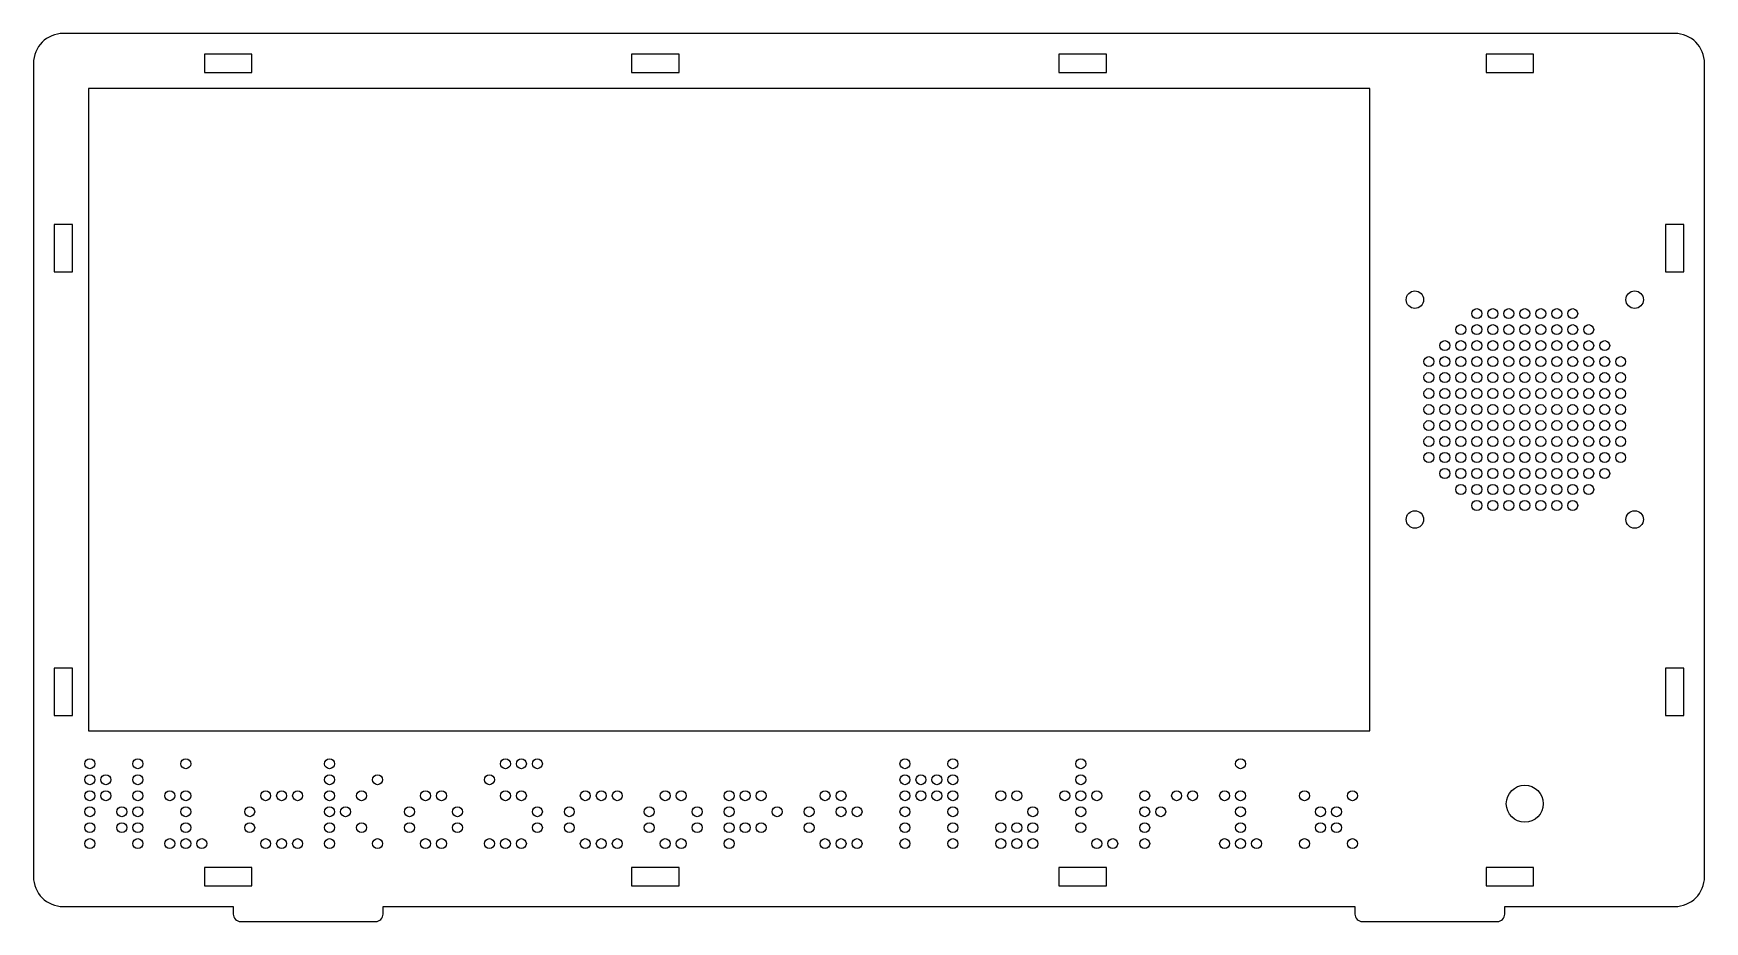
# Model space of a CAD drawing. Header units: millimetres. Extents: x 0 to 335, y -3 to 529.
# Drawn here: x 0 to 334.6, y -3 to 174.8 of the extents above; entities that cross this region are included whole.
import ezdxf

# ---------------------------------------------------------------- set-up
doc = ezdxf.new("R2010")
doc.units = ezdxf.units.MM
doc.layers.add('CUT', color=7, linetype='Continuous')

msp = doc.modelspace()

# ---------------------------------------------------------------- linework, layer by layer
at = {"layer": 'CUT'}
for p, q in [((328.6, 174.8), (6, 174.8)), ((43.75, 170.65), (34.25, 170.65)), ((34.25, 170.65), (34.25, 166.95)), ((43.75, 166.95), (43.75, 170.65)), ((129.28, 170.65), (119.78, 170.65)), ((119.78, 170.65), (119.78, 166.95)), ((129.28, 166.95), (129.28, 170.65)), ((214.82, 170.65), (205.32, 170.65)), ((205.32, 170.65), (205.32, 166.95)), ((214.82, 166.95), (214.82, 170.65)), ((300.35, 170.65), (290.85, 170.65)), ((290.85, 170.65), (290.85, 166.95)), ((300.35, 166.95), (300.35, 170.65)), ((0, 168.8), (0, 6)), ((334.6, 6), (334.6, 168.8)), ((34.25, 166.95), (43.75, 166.95)), ((119.78, 166.95), (129.28, 166.95)), ((205.32, 166.95), (214.82, 166.95)), ((290.85, 166.95), (300.35, 166.95)), ((267.6, 163.8), (11, 163.8)), ((11, 163.8), (11, 35.2)), ((267.6, 35.2), (267.6, 163.8)), ((7.85, 136.55), (4.15, 136.55)), ((4.15, 136.55), (4.15, 127.05)), ((7.85, 127.05), (7.85, 136.55)), ((330.45, 136.55), (326.75, 136.55)), ((326.75, 136.55), (326.75, 127.05)), ((330.45, 127.05), (330.45, 136.55)), ((4.15, 127.05), (7.85, 127.05)), ((326.75, 127.05), (330.45, 127.05)), ((7.85, 47.75), (4.15, 47.75)), ((4.15, 47.75), (4.15, 38.25)), ((7.85, 38.25), (7.85, 47.75)), ((330.45, 47.75), (326.75, 47.75)), ((326.75, 47.75), (326.75, 38.25)), ((330.45, 38.25), (330.45, 47.75)), ((4.15, 38.25), (7.85, 38.25)), ((326.75, 38.25), (330.45, 38.25)), ((11, 35.2), (267.6, 35.2)), ((43.75, 7.85), (34.25, 7.85)), ((34.25, 7.85), (34.25, 4.15)), ((43.75, 4.15), (43.75, 7.85)), ((129.28, 7.85), (119.78, 7.85)), ((119.78, 7.85), (119.78, 4.15)), ((129.28, 4.15), (129.28, 7.85)), ((214.82, 7.85), (205.32, 7.85)), ((205.32, 7.85), (205.32, 4.15)), ((214.82, 4.15), (214.82, 7.85)), ((300.35, 7.85), (290.85, 7.85)), ((290.85, 7.85), (290.85, 4.15)), ((300.35, 4.15), (300.35, 7.85)), ((34.25, 4.15), (43.75, 4.15)), ((119.78, 4.15), (129.28, 4.15)), ((205.32, 4.15), (214.82, 4.15)), ((290.85, 4.15), (300.35, 4.15)), ((6, 0), (40, 0)), ((40, 0), (40, -1.5)), ((70, -1.5), (70, 0)), ((70, 0), (264.6, 0)), ((264.6, 0), (264.6, -1.5)), ((294.6, -1.5), (294.6, 0)), ((294.6, 0), (328.6, 0)), ((41.5, -3), (68.5, -3)), ((266.1, -3), (293.1, -3))]:
    msp.add_line(p, q, dxfattribs=at)
for centre, radius in [((276.6, 121.5), 1.75), ((320.6, 121.5), 1.75), ((289, 118.7), 1), ((292.2, 118.7), 1), ((295.4, 118.7), 1), ((298.6, 118.7), 1), ((301.8, 118.7), 1), ((305, 118.7), 1), ((308.2, 118.7), 1), ((285.8, 115.5), 1), ((289, 115.5), 1), ((292.2, 115.5), 1), ((295.4, 115.5), 1), ((298.6, 115.5), 1), ((301.8, 115.5), 1), ((305, 115.5), 1), ((308.2, 115.5), 1), ((311.4, 115.5), 1), ((282.6, 112.3), 1), ((285.8, 112.3), 1), ((289, 112.3), 1), ((292.2, 112.3), 1), ((295.4, 112.3), 1), ((298.6, 112.3), 1), ((301.8, 112.3), 1), ((305, 112.3), 1), ((308.2, 112.3), 1), ((311.4, 112.3), 1), ((314.6, 112.3), 1), ((279.4, 109.1), 1), ((282.6, 109.1), 1), ((285.8, 109.1), 1), ((289, 109.1), 1), ((292.2, 109.1), 1), ((295.4, 109.1), 1), ((298.6, 109.1), 1), ((301.8, 109.1), 1), ((305, 109.1), 1), ((308.2, 109.1), 1), ((311.4, 109.1), 1), ((314.6, 109.1), 1), ((317.8, 109.1), 1), ((279.4, 105.9), 1), ((282.6, 105.9), 1), ((285.8, 105.9), 1), ((289, 105.9), 1), ((292.2, 105.9), 1), ((295.4, 105.9), 1), ((298.6, 105.9), 1), ((301.8, 105.9), 1), ((305, 105.9), 1), ((308.2, 105.9), 1), ((311.4, 105.9), 1), ((314.6, 105.9), 1), ((317.8, 105.9), 1), ((279.4, 102.7), 1), ((279.4, 99.5), 1), ((282.6, 102.7), 1), ((282.6, 99.5), 1), ((285.8, 102.7), 1), ((285.8, 99.5), 1), ((289, 102.7), 1), ((289, 99.5), 1), ((292.2, 102.7), 1), ((292.2, 99.5), 1), ((295.4, 102.7), 1), ((295.4, 99.5), 1), ((298.6, 102.7), 1), ((298.6, 99.5), 1), ((301.8, 102.7), 1), ((301.8, 99.5), 1), ((305, 102.7), 1), ((305, 99.5), 1), ((308.2, 102.7), 1), ((308.2, 99.5), 1), ((311.4, 102.7), 1), ((311.4, 99.5), 1), ((314.6, 102.7), 1), ((314.6, 99.5), 1), ((317.8, 102.7), 1), ((317.8, 99.5), 1), ((279.4, 96.3), 1), ((282.6, 96.3), 1), ((285.8, 96.3), 1), ((289, 96.3), 1), ((292.2, 96.3), 1), ((295.4, 96.3), 1), ((298.6, 96.3), 1), ((301.8, 96.3), 1), ((305, 96.3), 1), ((308.2, 96.3), 1), ((311.4, 96.3), 1), ((314.6, 96.3), 1), ((317.8, 96.3), 1), ((279.4, 93.1), 1), ((282.6, 93.1), 1), ((285.8, 93.1), 1), ((289, 93.1), 1), ((292.2, 93.1), 1), ((295.4, 93.1), 1), ((298.6, 93.1), 1), ((301.8, 93.1), 1), ((305, 93.1), 1), ((308.2, 93.1), 1), ((311.4, 93.1), 1), ((314.6, 93.1), 1), ((317.8, 93.1), 1), ((279.4, 89.9), 1), ((282.6, 89.9), 1), ((285.8, 89.9), 1), ((289, 89.9), 1), ((292.2, 89.9), 1), ((295.4, 89.9), 1), ((298.6, 89.9), 1), ((301.8, 89.9), 1), ((305, 89.9), 1), ((308.2, 89.9), 1), ((311.4, 89.9), 1), ((314.6, 89.9), 1), ((317.8, 89.9), 1), ((282.6, 86.7), 1), ((285.8, 86.7), 1), ((289, 86.7), 1), ((292.2, 86.7), 1), ((295.4, 86.7), 1), ((298.6, 86.7), 1), ((301.8, 86.7), 1), ((305, 86.7), 1), ((308.2, 86.7), 1), ((311.4, 86.7), 1), ((314.6, 86.7), 1), ((285.8, 83.5), 1), ((289, 83.5), 1), ((292.2, 83.5), 1), ((295.4, 83.5), 1), ((298.6, 83.5), 1), ((301.8, 83.5), 1), ((305, 83.5), 1), ((308.2, 83.5), 1), ((311.4, 83.5), 1), ((289, 80.3), 1), ((292.2, 80.3), 1), ((295.4, 80.3), 1), ((298.6, 80.3), 1), ((301.8, 80.3), 1), ((305, 80.3), 1), ((308.2, 80.3), 1), ((276.6, 77.5), 1.75), ((320.6, 77.5), 1.75), ((11.3, 28.6), 1), ((20.9, 28.6), 1), ((30.5, 28.6), 1), ((59.3, 28.6), 1), ((94.5, 28.6), 1), ((97.7, 28.6), 1), ((100.9, 28.6), 1), ((174.5, 28.6), 1), ((184.1, 28.6), 1), ((209.7, 28.6), 1), ((241.7, 28.6), 1), ((11.3, 25.4), 1), ((14.5, 25.4), 1), ((20.9, 25.4), 1), ((59.3, 25.4), 1), ((68.9, 25.4), 1), ((91.3, 25.4), 1), ((174.5, 25.4), 1), ((177.7, 25.4), 1), ((180.9, 25.4), 1), ((184.1, 25.4), 1), ((209.7, 25.4), 1), ((298.6, 20.6), 3.7), ((11.3, 22.2), 1), ((14.5, 22.2), 1), ((20.9, 22.2), 1), ((27.3, 22.2), 1), ((30.5, 22.2), 1), ((46.5, 22.2), 1), ((49.7, 22.2), 1), ((52.9, 22.2), 1), ((59.3, 22.2), 1), ((65.7, 22.2), 1), ((78.5, 22.2), 1), ((81.7, 22.2), 1), ((94.5, 22.2), 1), ((97.7, 22.2), 1), ((110.5, 22.2), 1), ((113.7, 22.2), 1), ((116.9, 22.2), 1), ((126.5, 22.2), 1), ((129.7, 22.2), 1), ((139.3, 22.2), 1), ((142.5, 22.2), 1), ((145.7, 22.2), 1), ((158.5, 22.2), 1), ((161.7, 22.2), 1), ((174.5, 22.2), 1), ((177.7, 22.2), 1), ((180.9, 22.2), 1), ((184.1, 22.2), 1), ((193.7, 22.2), 1), ((196.9, 22.2), 1), ((206.5, 22.2), 1), ((209.7, 22.2), 1), ((212.9, 22.2), 1), ((222.5, 22.2), 1), ((228.9, 22.2), 1), ((232.1, 22.2), 1), ((238.5, 22.2), 1), ((241.7, 22.2), 1), ((254.5, 22.2), 1), ((264.1, 22.2), 1), ((11.3, 19), 1), ((11.3, 15.8), 1), ((17.7, 19), 1), ((17.7, 15.8), 1), ((20.9, 19), 1), ((20.9, 15.8), 1), ((30.5, 19), 1), ((30.5, 15.8), 1), ((43.3, 19), 1), ((43.3, 15.8), 1), ((59.3, 19), 1), ((59.3, 15.8), 1), ((62.5, 19), 1), ((65.7, 15.8), 1), ((75.3, 19), 1), ((75.3, 15.8), 1), ((84.9, 19), 1), ((84.9, 15.8), 1), ((100.9, 19), 1), ((100.9, 15.8), 1), ((107.3, 19), 1), ((107.3, 15.8), 1), ((123.3, 19), 1), ((123.3, 15.8), 1), ((132.9, 19), 1), ((132.9, 15.8), 1), ((139.3, 19), 1), ((139.3, 15.8), 1), ((142.5, 15.8), 1), ((145.7, 15.8), 1), ((148.9, 19), 1), ((155.3, 19), 1), ((155.3, 15.8), 1), ((161.7, 19), 1), ((164.9, 19), 1), ((174.5, 19), 1), ((174.5, 15.8), 1), ((184.1, 19), 1), ((184.1, 15.8), 1), ((193.7, 15.8), 1), ((196.9, 15.8), 1), ((200.1, 19), 1), ((200.1, 15.8), 1), ((209.7, 19), 1), ((209.7, 15.8), 1), ((222.5, 19), 1), ((222.5, 15.8), 1), ((225.7, 19), 1), ((241.7, 19), 1), ((241.7, 15.8), 1), ((257.7, 19), 1), ((257.7, 15.8), 1), ((260.9, 19), 1), ((260.9, 15.8), 1), ((11.3, 12.6), 1), ((20.9, 12.6), 1), ((27.3, 12.6), 1), ((30.5, 12.6), 1), ((33.7, 12.6), 1), ((46.5, 12.6), 1), ((49.7, 12.6), 1), ((52.9, 12.6), 1), ((59.3, 12.6), 1), ((68.9, 12.6), 1), ((78.5, 12.6), 1), ((81.7, 12.6), 1), ((91.3, 12.6), 1), ((94.5, 12.6), 1), ((97.7, 12.6), 1), ((110.5, 12.6), 1), ((113.7, 12.6), 1), ((116.9, 12.6), 1), ((126.5, 12.6), 1), ((129.7, 12.6), 1), ((139.3, 12.6), 1), ((158.5, 12.6), 1), ((161.7, 12.6), 1), ((164.9, 12.6), 1), ((174.5, 12.6), 1), ((184.1, 12.6), 1), ((193.7, 12.6), 1), ((196.9, 12.6), 1), ((200.1, 12.6), 1), ((212.9, 12.6), 1), ((216.1, 12.6), 1), ((222.5, 12.6), 1), ((238.5, 12.6), 1), ((241.7, 12.6), 1), ((244.9, 12.6), 1), ((254.5, 12.6), 1), ((264.1, 12.6), 1)]:
    msp.add_circle(centre, radius, dxfattribs=at)
for centre, radius, start, end in [((6, 168.8), 6, 90, 180), ((328.6, 168.8), 6, 0, 90), ((6, 6), 6, 180, 270), ((328.6, 6), 6, -90, 0), ((41.5, -1.5), 1.5, 180, 270), ((68.5, -1.5), 1.5, 270, 360), ((266.1, -1.5), 1.5, 180, 270), ((293.1, -1.5), 1.5, 270, 360)]:
    msp.add_arc(centre, radius, start, end, dxfattribs=at)

doc.saveas('drawing.dxf')
